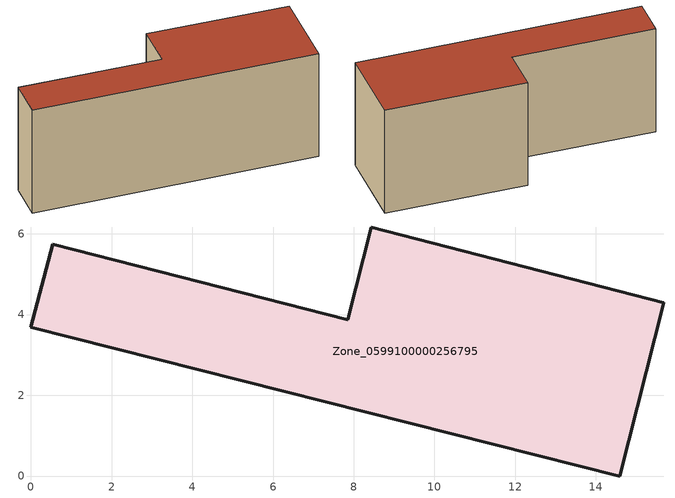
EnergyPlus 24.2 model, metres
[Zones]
Zone_0599100000256795
 floor ground (C_G): 14.59,0 0,3.69 0.54,5.74 7.85,3.87 8.44,6.17 15.68,4.29 z0
 wall outside (C_F): 7.85,3.87 0.54,5.74 0,3.69 14.59,0 15.68,4.29 8.44,6.17 7.85,3.87 z0:6.18
 roof outside (C_R): 15.68,4.29 8.44,6.17 7.85,3.87 0.54,5.74 0,3.69 14.59,0 z6.18
[BUILDING]
Pand.0599100000256795: North Axis=0; Terrain=City; Loads Convergence Tolerance Value=0.04; Temperature Convergence Tolerance Value=0.4; Solar Distribution=FullExterior; Maximum Number of Warmup Days=25; Minimum Number of Warmup Days=1
[Site:Location]
Rotterdam.The.Hague.AP_ZH_NLD Design_Conditions: Latitude=51.96; Longitude=4.45; Time Zone=1; Elevation=-4.5
[SITE:GROUNDTEMPERATURE:BUILDINGSURFACE]
18, 18, 18, 18, 18, 18, 18, 18, 18, 18, 18, 18
[MATERIAL] Thermal Absorptance=0.9; Solar Absorptance=0.7; Visible Absorptance=0.7
Name | Roughness | Thickness | Conductivity | Density | Specific Heat
G.TI.1946 | MediumSmooth | 0.15 | 1 | 540 | 1210
F.TI.1946 | Rough | 0.3 | 0.857143 | 1920 | 840
R.TI.1946 | MediumRough | 0.2 | 0.1 | 1500 | 1000
[CONSTRUCTION]
C_G: G.TI.1946
C_F: F.TI.1946
C_R: R.TI.1946
[ZONE]
Zone_0599100000256795: Type=1; Multiplier=1; Ceiling Height=Autocalculate; Volume=Autocalculate; Floor Area=autocalculate; Part of Total Floor Area=Yes
[ZONEINFILTRATION:DESIGNFLOWRATE]
Infil_Zone_0599100000256795: Zone or ZoneList or Space or SpaceList=Zone_0599100000256795; Schedule=AlwaysOn; Design Flow Rate Calculation Method=Flow/Area; Flow Rate per Floor Area=0.003; Constant Term Coefficient=1; Temperature Term Coefficient=0; Velocity Term Coefficient=0; Velocity Squared Term Coefficient=0
[HVACTEMPLATE:ZONE:IDEALLOADSAIRSYSTEM]
Zone_0599100000256795: Maximum Heating Supply Air Temperature=50; Minimum Cooling Supply Air Temperature=13; Maximum Heating Supply Air Humidity Ratio=0.0156; Minimum Cooling Supply Air Humidity Ratio=0.0077; Heating Limit=NoLimit; Cooling Limit=NoLimit; Dehumidification Control Type=ConstantSensibleHeatRatio; Cooling Sensible Heat Ratio=0.7; Dehumidification Setpoint=60; Humidification Control Type=None; Humidification Setpoint=30; Outdoor Air Method=None; Outdoor Air Flow Rate per Person=0.00944; Outdoor Air Flow Rate per Zone Floor Area=0; Outdoor Air Flow Rate per Zone=0; Demand Controlled Ventilation Type=None; Outdoor Air Economizer Type=NoEconomizer; Heat Recovery Type=None; Sensible Heat Recovery Effectiveness=0.7; Latent Heat Recovery Effectiveness=0.65
[ZONECONTROL:THERMOSTAT]
ThermostatControl_Zone_0599100000256795: Zone or ZoneList=Zone_0599100000256795; Control Type Schedule=DualSetpointControlType; Control 1=Thermostat_Zone_0599100000256795; Temperature Difference Between Cutout And Setpoint=0
[THERMOSTATSETPOINT:DUALSETPOINT]
Thermostat_Zone_0599100000256795: Heating Setpoint Temperature Schedule=HeatingSetpoint_Zone_0599100000256795; Cooling Setpoint Temperature Schedule=CoolingSetpoint_Zone_0599100000256795
[SCHEDULE:COMPACT]
HeatingSetpoint_Zone_0599100000256795: Through: 12/31, For: AllDays, Until: 24:00, 21
CoolingSetpoint_Zone_0599100000256795: Through: 12/31, For: AllDays, Until: 24:00, 24
DualSetpointControlType: Through: 12/31, For: AllDays, Until: 24:00, 4
AlwaysOn: Through: 12/31, For: AllDays, Until: 24:00, 1
